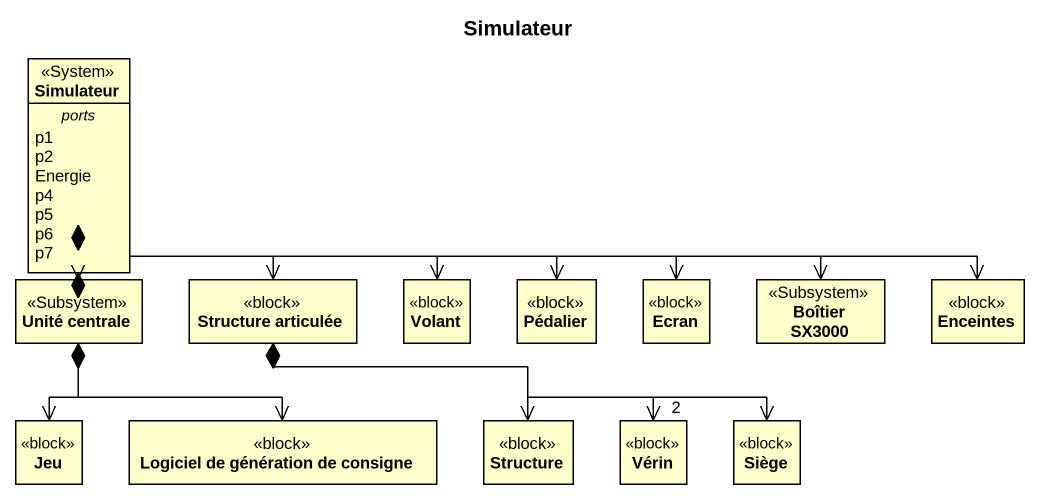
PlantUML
@startuml
title Simulateur
hide circle
hide empty members
class Simulateur <<System>> {
  -- ports --
  p1
  p2
  Energie
  p4
  p5
  p6
  p7
}
class "Unité centrale" as Unité_centrale <<Subsystem>>
class "Structure articulée" as Structure_articulée <<block>>
class Volant <<block>>
class Pédalier <<block>>
class Ecran <<block>>
class "Boîtier SX3000" as Boîtier_SX3000 <<Subsystem>>
class Enceintes <<block>>
class Jeu <<block>>
class "Logiciel de génération de consigne" as Logiciel_de_génération_de <<block>>
class Structure <<block>>
class Vérin <<block>>
class Siège <<block>>
Simulateur *--> Unité_centrale
Simulateur *--> Structure_articulée
Simulateur *-right-> Volant
Simulateur *-right-> Pédalier
Simulateur *-right-> Ecran
Simulateur *-right-> Boîtier_SX3000
Simulateur *-right-> Enceintes
Unité_centrale *--> Jeu
Unité_centrale *--> Logiciel_de_génération_de
Structure_articulée *-right-> Structure
Structure_articulée *-right-> "2" Vérin
Structure_articulée *-right-> Siège
@enduml
